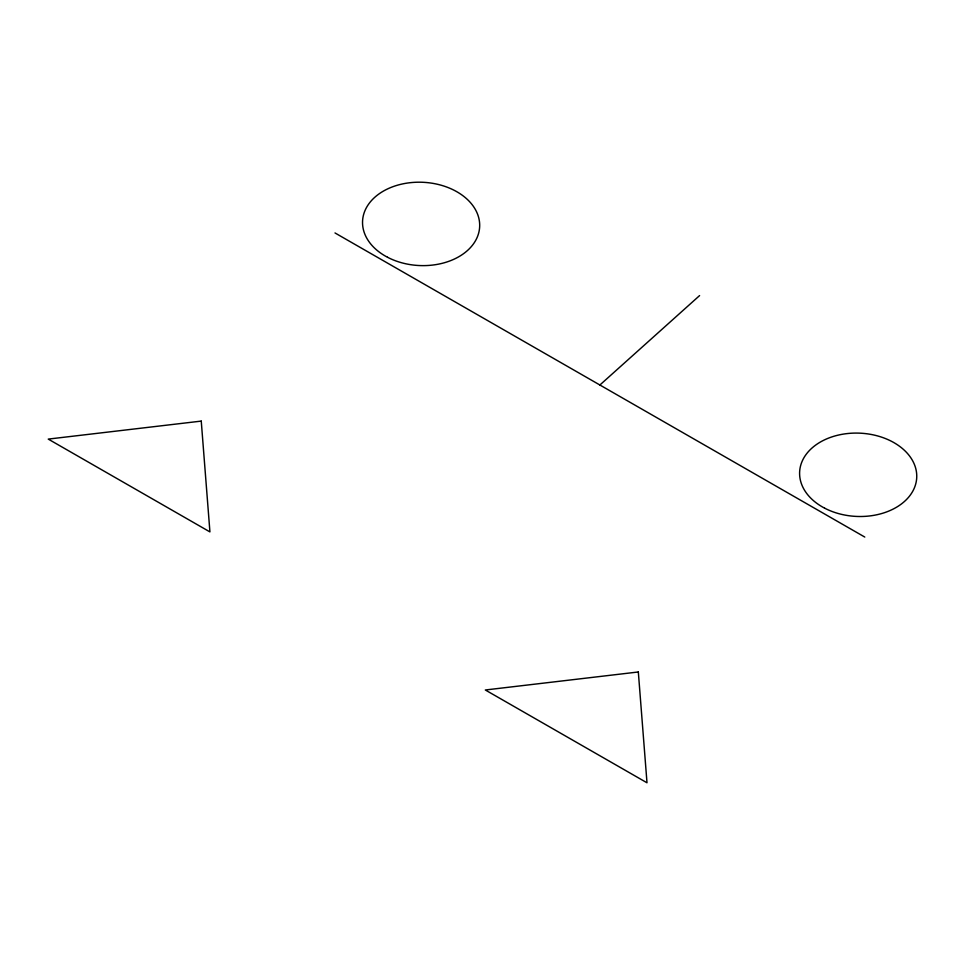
<?xml version="1.0" encoding="UTF-8"?>
<svg xmlns="http://www.w3.org/2000/svg" width="965" height="965" viewBox="0 0 965 965"><rect width="100%" height="100%" fill="white"/><g stroke="black" fill="none" stroke-linecap="round" stroke-linejoin="round"><path stroke-width="1.45" d="M599.892 384.999L699.601 295.579M335 232.951L864.785 537.059M201.251 421.102L48.25 439.099L209.924 531.908L201.251 421.102M638.323 671.978L485.323 689.987L646.996 782.784L638.323 671.978M387.544 257.269A58.612 41.664 2.8 0 0 479.472 228.934A58.612 41.664 2.8 0 0 396.313 185.545A58.612 41.664 2.8 0 0 387.544 257.269M824.605 508.145A58.612 41.664 2.8 0 0 916.533 479.81A58.612 41.664 2.8 0 0 833.386 436.421A58.612 41.664 2.8 0 0 824.605 508.145"/></g></svg>
